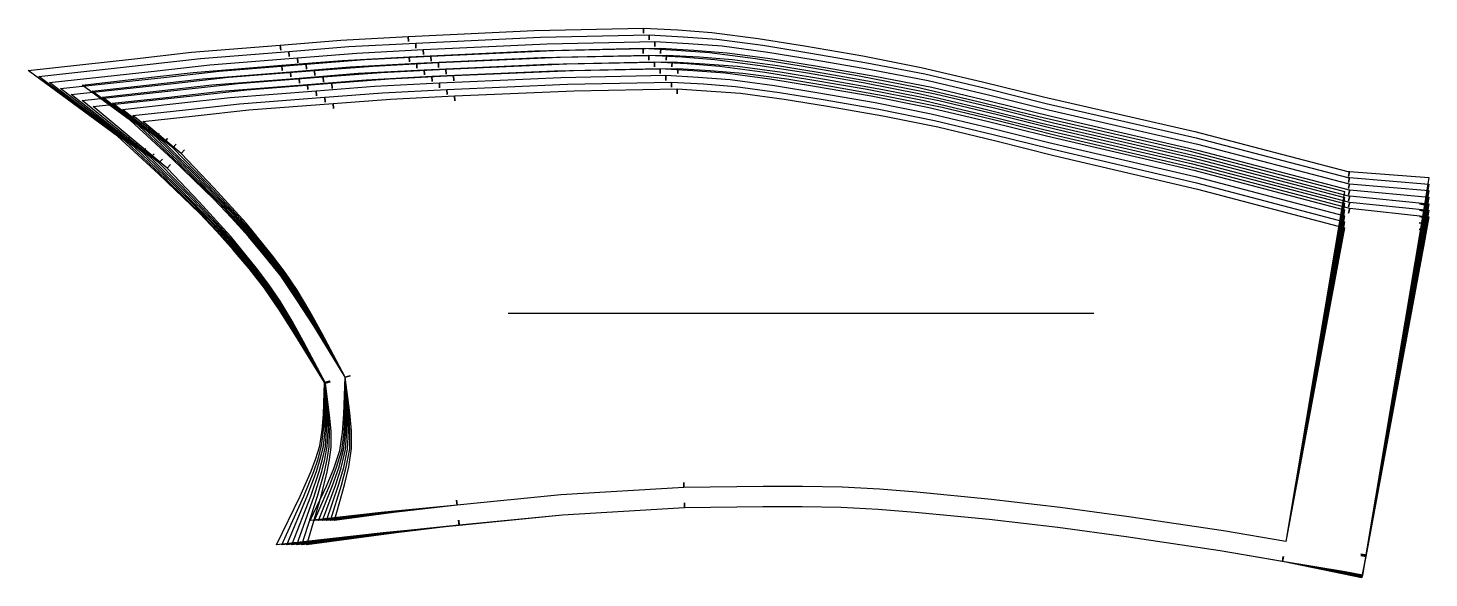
# Model space of a CAD drawing. Header units: inches. Extents: x 0 to 27.2, y 0 to 10.7.
import ezdxf

# ---------------------------------------------------------------- set-up
doc = ezdxf.new("R2010")
doc.units = ezdxf.units.IN

msp = doc.modelspace()

# ---------------------------------------------------------------- linework, layer by layer
at = {"layer": 'T001L001'}
for points in [[(0, 9.854), (2.07, 10.082), (3.172, 10.211), (4.899, 10.349), (4.907, 10.251), (4.899, 10.349), (6.073, 10.444), (7.382, 10.517), (7.387, 10.418), (7.382, 10.517), (9.828, 10.633), (11.955, 10.681), (11.954, 10.583), (11.955, 10.681), (12.618, 10.644), (13.279, 10.595), (14.18, 10.477), (15.078, 10.333), (16.216, 10.138), (17.349, 9.917), (18.538, 9.637), (19.723, 9.344), (22.663, 8.669), (25.632, 7.897), (25.668, 7.894), (25.643, 7.799), (25.668, 7.894), (27.209, 7.776), (27.121, 7.248), (27.024, 7.264), (27.121, 7.248), (25.985, 0.449), (25.888, 0.465), (25.985, 0.449), (25.919, 0.057), (25.58, 0.119), (24.367, 0.32), (24.383, 0.417), (24.367, 0.32), (23.153, 0.524), (21.327, 0.8), (19.998, 0.978), (18.666, 1.133), (17.232, 1.273), (16.514, 1.329), (15.795, 1.369), (15.035, 1.383), (14.274, 1.381), (12.752, 1.361), (12.749, 1.46), (12.752, 1.361), (10.378, 1.221), (8.371, 1.022), (8.361, 1.12), (8.371, 1.022), (6.897, 0.88), (4.829, 0.642), (5.288, 1.592), (5.497, 2.073), (5.589, 2.318), (5.665, 2.568), (5.713, 2.872), (5.736, 3.179), (5.757, 3.797), (5.852, 3.822), (5.757, 3.797), (5.19, 4.724), (4.898, 5.182), (4.591, 5.629), (4.294, 6.008), (3.982, 6.375), (3.66, 6.733), (3.328, 7.083), (2.542, 7.842), (1.739, 8.582), (1.801, 8.658), (1.739, 8.582), (0, 9.854)], [(0.209, 9.738), (2.259, 9.963), (3.352, 10.089), (5.066, 10.225), (5.073, 10.127), (5.066, 10.225), (6.23, 10.319), (7.529, 10.39), (7.534, 10.292), (7.529, 10.39), (9.956, 10.503), (12.066, 10.55), (12.064, 10.452), (12.066, 10.55), (12.723, 10.513), (13.379, 10.464), (14.273, 10.346), (15.164, 10.202), (16.293, 10.008), (17.417, 9.788), (18.596, 9.51), (19.772, 9.218), (22.688, 8.547), (25.634, 7.779), (25.668, 7.776), (25.643, 7.681), (25.668, 7.776), (27.209, 7.65), (27.12, 7.125), (27.023, 7.142), (27.12, 7.125), (25.984, 0.445), (25.887, 0.461), (25.984, 0.445), (25.917, 0.048), (25.577, 0.112), (24.366, 0.32), (24.382, 0.417), (24.366, 0.32), (23.153, 0.524), (21.327, 0.8), (19.998, 0.978), (18.666, 1.133), (17.232, 1.273), (16.514, 1.329), (15.795, 1.369), (15.035, 1.383), (14.274, 1.381), (12.752, 1.361), (12.749, 1.46), (12.752, 1.361), (10.378, 1.221), (8.372, 1.023), (8.362, 1.12), (8.372, 1.023), (6.939, 0.88), (4.928, 0.643), (5.355, 1.591), (5.549, 2.071), (5.633, 2.316), (5.702, 2.564), (5.741, 2.868), (5.756, 3.176), (5.761, 3.794), (5.855, 3.82), (5.761, 3.794), (5.217, 4.701), (4.937, 5.149), (4.642, 5.586), (4.357, 5.957), (4.057, 6.315), (3.748, 6.666), (3.429, 7.008), (2.673, 7.752), (1.9, 8.478), (1.963, 8.553), (1.9, 8.478), (0.209, 9.738)], [(0.419, 9.622), (2.447, 9.843), (3.532, 9.968), (5.232, 10.101), (5.24, 10.003), (5.232, 10.101), (6.387, 10.194), (7.676, 10.263), (7.681, 10.165), (7.676, 10.263), (10.083, 10.374), (12.177, 10.419), (12.175, 10.321), (12.177, 10.419), (12.829, 10.382), (13.479, 10.332), (14.367, 10.215), (15.25, 10.072), (16.37, 9.878), (17.485, 9.659), (18.654, 9.382), (19.821, 9.092), (22.713, 8.424), (25.635, 7.66), (25.668, 7.658), (25.643, 7.562), (25.668, 7.658), (27.209, 7.523), (27.119, 7.003), (27.022, 7.019), (27.119, 7.003), (25.983, 0.44), (25.886, 0.457), (25.983, 0.44), (25.914, 0.039), (25.573, 0.105), (24.364, 0.321), (24.381, 0.418), (24.364, 0.321), (23.153, 0.524), (21.327, 0.8), (19.998, 0.978), (18.666, 1.133), (17.232, 1.273), (16.514, 1.329), (15.795, 1.369), (15.035, 1.383), (14.274, 1.381), (12.752, 1.361), (12.749, 1.46), (12.752, 1.361), (10.378, 1.221), (8.372, 1.023), (8.362, 1.12), (8.372, 1.023), (6.981, 0.88), (5.027, 0.643), (5.423, 1.59), (5.601, 2.07), (5.677, 2.313), (5.738, 2.56), (5.77, 2.865), (5.776, 3.173), (5.764, 3.792), (5.858, 3.818), (5.764, 3.792), (5.244, 4.678), (4.976, 5.116), (4.693, 5.544), (4.42, 5.906), (4.133, 6.256), (3.836, 6.6), (3.53, 6.934), (2.804, 7.663), (2.061, 8.374), (2.124, 8.449), (2.061, 8.374), (0.419, 9.622)], [(0.63, 9.506), (2.636, 9.723), (3.712, 9.846), (5.399, 9.978), (5.406, 9.88), (5.399, 9.978), (6.544, 10.069), (7.823, 10.137), (7.828, 10.038), (7.823, 10.137), (10.211, 10.245), (12.288, 10.288), (12.286, 10.189), (12.288, 10.288), (12.934, 10.251), (13.58, 10.201), (14.46, 10.084), (15.336, 9.941), (16.447, 9.748), (17.553, 9.531), (18.712, 9.255), (19.869, 8.967), (22.738, 8.302), (25.636, 7.542), (25.669, 7.539), (25.644, 7.444), (25.669, 7.539), (27.209, 7.396), (27.118, 6.88), (27.021, 6.897), (27.118, 6.88), (25.982, 0.435), (25.885, 0.452), (25.982, 0.435), (25.911, 0.03), (25.57, 0.099), (24.363, 0.321), (24.379, 0.418), (24.363, 0.321), (23.153, 0.524), (21.327, 0.8), (19.998, 0.978), (18.666, 1.133), (17.232, 1.273), (16.514, 1.329), (15.795, 1.369), (15.035, 1.383), (14.274, 1.381), (12.752, 1.361), (12.749, 1.46), (12.752, 1.361), (10.378, 1.221), (8.373, 1.023), (8.363, 1.12), (8.373, 1.023), (7.023, 0.88), (5.125, 0.643), (5.49, 1.589), (5.652, 2.068), (5.721, 2.31), (5.775, 2.556), (5.798, 2.862), (5.796, 3.17), (5.767, 3.789), (5.861, 3.816), (5.767, 3.789), (5.271, 4.655), (5.014, 5.083), (4.744, 5.502), (4.483, 5.855), (4.208, 6.198), (3.924, 6.533), (3.631, 6.86), (2.935, 7.573), (2.221, 8.27), (2.286, 8.344), (2.221, 8.27), (0.63, 9.506)], [(0.841, 9.39), (2.825, 9.604), (3.892, 9.725), (5.565, 9.854), (5.573, 9.756), (5.565, 9.854), (6.702, 9.943), (7.97, 10.01), (7.975, 9.911), (7.97, 10.01), (10.338, 10.115), (12.398, 10.157), (12.397, 10.058), (12.398, 10.157), (13.04, 10.119), (13.68, 10.07), (14.553, 9.953), (15.422, 9.811), (16.524, 9.619), (17.621, 9.402), (18.771, 9.128), (19.918, 8.841), (22.762, 8.18), (25.637, 7.424), (25.669, 7.421), (25.644, 7.325), (25.669, 7.421), (27.209, 7.269), (27.117, 6.757), (27.02, 6.774), (27.117, 6.757), (25.982, 0.43), (25.885, 0.448), (25.982, 0.43), (25.908, 0.02), (25.566, 0.091), (24.362, 0.321), (24.378, 0.418), (24.362, 0.321), (23.153, 0.524), (21.327, 0.8), (19.998, 0.978), (18.666, 1.133), (17.232, 1.273), (16.514, 1.329), (15.795, 1.369), (15.035, 1.383), (14.274, 1.381), (12.752, 1.361), (12.749, 1.46), (12.752, 1.361), (10.378, 1.221), (8.373, 1.023), (8.363, 1.12), (8.373, 1.023), (7.065, 0.879), (5.222, 0.643), (5.557, 1.588), (5.705, 2.065), (5.766, 2.307), (5.812, 2.551), (5.827, 2.859), (5.816, 3.167), (5.77, 3.786), (5.864, 3.814), (5.77, 3.786), (5.297, 4.632), (5.053, 5.05), (4.795, 5.46), (4.546, 5.804), (4.284, 6.139), (4.012, 6.467), (3.732, 6.787), (3.065, 7.484), (2.382, 8.166), (2.447, 8.24), (2.382, 8.166), (0.841, 9.39)], [(1.05, 9.574), (2.114, 9.691), (3.21, 9.819), (4.931, 9.957), (4.939, 9.858), (4.931, 9.957), (6.099, 10.052), (7.403, 10.124), (7.408, 10.025), (7.403, 10.124), (9.842, 10.239), (11.947, 10.287), (11.945, 10.189), (11.947, 10.287), (12.593, 10.251), (13.237, 10.203), (14.128, 10.086), (15.014, 9.944), (16.143, 9.751), (17.268, 9.531), (18.452, 9.253), (19.633, 8.961), (22.57, 8.287), (25.567, 7.507), (24.432, 0.709), (23.215, 0.913), (21.381, 1.19), (20.045, 1.369), (18.707, 1.524), (17.261, 1.666), (16.536, 1.723), (15.811, 1.763), (15.044, 1.777), (14.276, 1.775), (12.74, 1.755), (12.737, 1.853), (12.74, 1.755), (10.347, 1.613), (8.333, 1.414), (8.323, 1.512), (8.333, 1.414), (6.856, 1.272), (5.482, 1.114), (5.795, 1.785), (5.938, 2.126), (6.053, 2.475), (6.108, 2.827), (6.134, 3.182), (6.16, 3.898), (6.255, 3.923), (6.16, 3.898), (5.551, 4.894), (5.237, 5.385), (4.907, 5.865), (4.602, 6.253), (4.282, 6.63), (3.952, 6.997), (3.612, 7.356), (2.811, 8.13), (1.991, 8.886), (2.053, 8.962), (1.991, 8.886), (1.05, 9.574)], [(1.247, 9.456), (2.303, 9.572), (3.39, 9.697), (5.097, 9.833), (5.105, 9.735), (5.097, 9.833), (6.256, 9.926), (7.549, 9.997), (7.554, 9.899), (7.549, 9.997), (9.969, 10.11), (12.058, 10.156), (12.056, 10.058), (12.058, 10.156), (12.698, 10.12), (13.337, 10.072), (14.22, 9.955), (15.1, 9.814), (16.22, 9.621), (17.335, 9.403), (18.51, 9.125), (19.682, 8.835), (22.594, 8.164), (25.567, 7.389), (24.432, 0.709), (23.215, 0.913), (21.381, 1.19), (20.045, 1.369), (18.707, 1.524), (17.261, 1.666), (16.536, 1.723), (15.811, 1.763), (15.044, 1.777), (14.276, 1.775), (12.74, 1.755), (12.737, 1.853), (12.74, 1.755), (10.347, 1.613), (8.333, 1.414), (8.323, 1.512), (8.333, 1.414), (6.896, 1.271), (5.561, 1.114), (5.854, 1.789), (5.987, 2.131), (6.092, 2.481), (6.137, 2.832), (6.153, 3.186), (6.16, 3.898), (6.255, 3.924), (6.16, 3.898), (5.577, 4.87), (5.277, 5.35), (4.961, 5.82), (4.668, 6.199), (4.36, 6.568), (4.043, 6.928), (3.716, 7.279), (2.945, 8.038), (2.155, 8.779), (2.218, 8.854), (2.155, 8.779), (1.247, 9.456)], [(1.052, 9.274), (3.014, 9.484), (4.072, 9.603), (5.732, 9.73), (5.739, 9.632), (5.732, 9.73), (6.859, 9.818), (8.117, 9.883), (8.122, 9.785), (8.117, 9.883), (10.466, 9.986), (12.509, 10.026), (12.507, 9.927), (12.509, 10.026), (13.145, 9.988), (13.781, 9.938), (14.646, 9.822), (15.508, 9.68), (16.601, 9.489), (17.688, 9.273), (18.829, 9), (19.966, 8.715), (22.787, 8.057), (25.638, 7.305), (25.669, 7.302), (25.644, 7.207), (25.669, 7.302), (27.209, 7.141), (27.116, 6.633), (27.02, 6.651), (27.116, 6.633), (25.981, 0.425), (25.884, 0.443), (25.981, 0.425), (25.905, 0.01), (25.562, 0.084), (24.366, 0.32), (24.382, 0.417), (24.366, 0.32), (24.361, 0.321), (23.153, 0.524), (21.327, 0.8), (19.998, 0.978), (18.666, 1.133), (17.232, 1.273), (16.514, 1.329), (15.795, 1.369), (15.035, 1.383), (14.274, 1.381), (12.752, 1.361), (12.749, 1.46), (12.752, 1.361), (10.378, 1.221), (8.374, 1.023), (8.364, 1.121), (8.374, 1.023), (7.107, 0.879), (5.319, 0.643), (5.624, 1.587), (5.757, 2.063), (5.811, 2.303), (5.85, 2.546), (5.856, 2.855), (5.836, 3.164), (5.772, 3.783), (5.866, 3.812), (5.772, 3.783), (5.324, 4.61), (5.092, 5.018), (4.846, 5.418), (4.609, 5.754), (4.359, 6.081), (3.832, 6.713), (3.196, 7.396), (2.542, 8.063), (2.609, 8.135), (2.542, 8.063), (1.052, 9.274)], [(1.265, 9.158), (3.202, 9.364), (4.252, 9.482), (5.898, 9.607), (5.906, 9.508), (5.898, 9.607), (7.016, 9.693), (8.264, 9.756), (8.268, 9.658), (8.264, 9.756), (10.593, 9.857), (12.62, 9.894), (12.618, 9.796), (12.62, 9.894), (13.251, 9.857), (13.881, 9.807), (14.739, 9.691), (15.594, 9.55), (16.678, 9.359), (17.756, 9.144), (18.887, 8.873), (20.015, 8.589), (22.812, 7.935), (25.64, 7.187), (25.669, 7.184), (25.644, 7.088), (25.669, 7.184), (27.209, 7.013), (27.115, 6.51), (27.019, 6.528), (27.115, 6.51), (25.98, 0.42), (25.883, 0.438), (25.98, 0.42), (25.901, 0), (25.557, 0.076), (24.366, 0.32), (24.382, 0.417), (24.366, 0.32), (24.359, 0.321), (23.153, 0.524), (21.327, 0.8), (19.998, 0.978), (18.666, 1.133), (17.232, 1.273), (16.514, 1.329), (15.795, 1.369), (15.035, 1.383), (14.274, 1.381), (12.752, 1.361), (12.749, 1.46), (12.752, 1.361), (10.378, 1.221), (8.375, 1.023), (8.364, 1.121), (8.375, 1.023), (7.15, 0.879), (5.416, 0.643), (5.691, 1.586), (5.809, 2.061), (5.855, 2.3), (5.887, 2.542), (5.885, 2.852), (5.856, 3.161), (5.775, 3.781), (5.869, 3.811), (5.775, 3.781), (5.35, 4.587), (5.13, 4.986), (4.897, 5.377), (4.672, 5.704), (4.434, 6.023), (3.933, 6.64), (3.326, 7.307), (2.703, 7.959), (2.77, 8.031), (2.703, 7.959), (1.265, 9.158)], [(1.444, 9.337), (2.491, 9.452), (3.57, 9.576), (5.263, 9.709), (5.271, 9.611), (5.263, 9.709), (6.413, 9.801), (7.696, 9.87), (7.701, 9.772), (7.696, 9.87), (10.097, 9.98), (12.168, 10.025), (12.166, 9.927), (12.168, 10.025), (12.803, 9.989), (13.438, 9.94), (14.313, 9.824), (15.186, 9.683), (16.297, 9.491), (17.403, 9.274), (18.568, 8.998), (19.73, 8.709), (22.619, 8.042), (25.567, 7.271), (24.432, 0.709), (23.215, 0.913), (21.381, 1.19), (20.045, 1.369), (18.707, 1.524), (17.261, 1.666), (16.536, 1.723), (15.811, 1.763), (15.044, 1.777), (14.276, 1.775), (12.74, 1.755), (12.737, 1.853), (12.74, 1.755), (10.347, 1.613), (8.333, 1.414), (8.323, 1.512), (8.333, 1.414), (6.937, 1.271), (5.64, 1.114), (5.913, 1.793), (6.036, 2.137), (6.13, 2.488), (6.165, 2.838), (6.173, 3.19), (6.16, 3.898), (6.254, 3.925), (6.16, 3.898), (5.603, 4.847), (5.316, 5.316), (5.014, 5.774), (4.734, 6.145), (4.439, 6.506), (4.134, 6.858), (3.819, 7.202), (3.078, 7.946), (2.319, 8.672), (2.382, 8.747), (2.319, 8.672), (1.444, 9.337)], [(1.641, 9.219), (2.68, 9.332), (3.75, 9.454), (5.43, 9.585), (5.437, 9.487), (5.43, 9.585), (6.57, 9.676), (7.842, 9.743), (7.847, 9.645), (7.842, 9.743), (10.224, 9.851), (12.279, 9.894), (12.277, 9.795), (12.279, 9.894), (12.909, 9.858), (13.538, 9.809), (14.406, 9.693), (15.272, 9.553), (16.373, 9.361), (17.47, 9.146), (18.626, 8.871), (19.778, 8.584), (22.643, 7.92), (25.567, 7.153), (24.432, 0.709), (23.215, 0.913), (21.381, 1.19), (20.045, 1.369), (18.707, 1.524), (17.261, 1.666), (16.536, 1.723), (15.811, 1.763), (15.044, 1.777), (14.276, 1.775), (12.74, 1.755), (12.737, 1.853), (12.74, 1.755), (10.347, 1.613), (8.333, 1.414), (8.322, 1.512), (8.333, 1.414), (6.978, 1.271), (5.719, 1.114), (5.972, 1.797), (6.084, 2.142), (6.169, 2.494), (6.194, 2.843), (6.192, 3.194), (6.16, 3.898), (6.254, 3.926), (6.16, 3.898), (5.63, 4.824), (5.356, 5.281), (5.067, 5.729), (4.799, 6.091), (4.517, 6.444), (4.225, 6.789), (3.923, 7.125), (3.212, 7.854), (2.482, 8.566), (2.547, 8.64), (2.482, 8.566), (1.641, 9.219)], [(1.837, 9.101), (2.868, 9.212), (3.929, 9.333), (5.596, 9.462), (5.604, 9.363), (5.596, 9.462), (6.727, 9.55), (7.989, 9.617), (7.994, 9.518), (7.989, 9.617), (10.351, 9.722), (12.389, 9.763), (12.387, 9.664), (12.389, 9.763), (13.014, 9.726), (13.638, 9.678), (14.499, 9.562), (15.357, 9.422), (16.45, 9.232), (17.538, 9.017), (18.684, 8.744), (19.826, 8.458), (22.668, 7.797), (25.567, 7.035), (24.432, 0.709), (23.215, 0.913), (21.381, 1.19), (20.045, 1.369), (18.707, 1.524), (17.261, 1.666), (16.536, 1.723), (15.811, 1.763), (15.044, 1.777), (14.276, 1.775), (12.74, 1.755), (12.737, 1.853), (12.74, 1.755), (10.347, 1.613), (8.333, 1.414), (8.322, 1.512), (8.333, 1.414), (7.019, 1.27), (5.797, 1.114), (6.03, 1.801), (6.133, 2.148), (6.208, 2.501), (6.223, 2.849), (6.211, 3.198), (6.16, 3.898), (6.254, 3.927), (6.16, 3.898), (5.656, 4.801), (5.396, 5.247), (5.121, 5.683), (4.865, 6.038), (4.595, 6.382), (4.315, 6.719), (4.027, 7.048), (3.345, 7.762), (2.646, 8.459), (2.712, 8.533), (2.646, 8.459), (1.837, 9.101)], [(2.034, 8.983), (3.057, 9.093), (4.109, 9.211), (5.762, 9.338), (5.77, 9.24), (5.762, 9.338), (6.884, 9.425), (8.136, 9.49), (8.14, 9.392), (8.136, 9.49), (10.478, 9.593), (12.5, 9.632), (12.498, 9.533), (12.5, 9.632), (13.119, 9.595), (13.738, 9.547), (14.592, 9.431), (15.443, 9.292), (16.527, 9.102), (17.606, 8.888), (18.742, 8.616), (19.875, 8.332), (22.692, 7.675), (25.567, 6.917), (24.432, 0.709), (23.215, 0.913), (21.381, 1.19), (20.045, 1.369), (18.707, 1.524), (17.261, 1.666), (16.536, 1.723), (15.811, 1.763), (15.044, 1.777), (14.276, 1.775), (12.74, 1.755), (12.737, 1.853), (12.74, 1.755), (10.347, 1.613), (8.333, 1.414), (8.322, 1.512), (8.333, 1.414), (7.059, 1.27), (5.876, 1.114), (6.089, 1.805), (6.182, 2.154), (6.247, 2.507), (6.252, 2.854), (6.231, 3.202), (6.16, 3.898), (6.254, 3.927), (6.16, 3.898), (5.682, 4.778), (5.435, 5.212), (5.174, 5.638), (4.93, 5.984), (4.673, 6.32), (4.406, 6.649), (4.131, 6.971), (3.479, 7.67), (2.81, 8.353), (2.876, 8.425), (2.81, 8.353), (2.034, 8.983)], [(2.231, 8.865), (3.245, 8.973), (4.289, 9.09), (5.928, 9.214), (5.936, 9.116), (5.928, 9.214), (7.041, 9.3), (8.282, 9.363), (8.287, 9.265), (8.282, 9.363), (10.606, 9.463), (12.61, 9.5), (12.607, 9.402), (12.61, 9.5), (13.838, 9.415), (14.685, 9.3), (15.529, 9.162), (16.603, 8.973), (17.673, 8.76), (18.799, 8.489), (19.923, 8.206), (22.716, 7.553), (25.567, 6.799), (24.432, 0.709), (23.215, 0.913), (21.381, 1.19), (20.045, 1.369), (18.707, 1.524), (17.261, 1.666), (16.536, 1.723), (15.811, 1.763), (15.044, 1.777), (14.276, 1.775), (12.74, 1.755), (12.737, 1.853), (12.74, 1.755), (10.347, 1.613), (8.333, 1.414), (8.322, 1.512), (8.333, 1.414), (7.1, 1.27), (5.955, 1.114), (6.148, 1.809), (6.231, 2.159), (6.285, 2.513), (6.281, 2.86), (6.25, 3.206), (6.16, 3.898), (6.253, 3.928), (6.16, 3.898), (5.709, 4.754), (5.475, 5.177), (5.227, 5.592), (4.996, 5.93), (4.751, 6.258), (4.234, 6.894), (3.612, 7.577), (2.974, 8.246), (3.041, 8.318), (2.974, 8.246), (2.231, 8.865)], [(9.328, 5.145), (20.7, 5.145)]]:
    msp.add_lwpolyline(points, dxfattribs=at)

doc.saveas('drawing.dxf')
